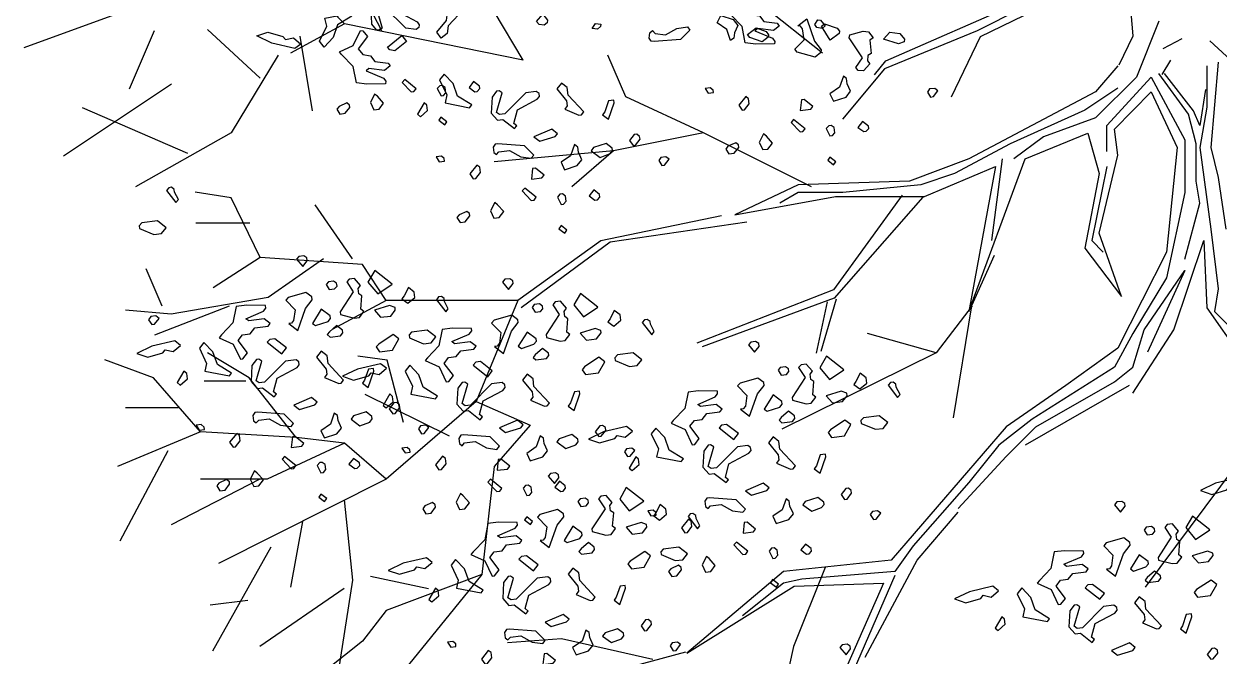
# Model space of a CAD drawing. Header units: millimetres. Extents: x 935 to 13922, y 3203 to 7816.
# Drawn here: x 5747.1 to 5887.9, y 4210.2 to 4284.7 of the extents above; entities that cross this region are included whole.
import ezdxf

# ---------------------------------------------------------------- set-up
doc = ezdxf.new("R2010")
doc.units = ezdxf.units.MM
doc.layers.add('ALBERI', color=104, linetype='Continuous')

msp = doc.modelspace()

# ---------------------------------------------------------------- linework, layer by layer
at = {"layer": 'ALBERI', "color": 104, "linetype": 'ByBlock'}
for p, q in [((5789.26, 4283.86), (5784.37, 4293.33)), ((5784.89, 4284.68), (5777.07, 4292.51)), ((5759.09, 4286.21), (5747.13, 4281.88)), ((5805.94, 4280.43), (5802.51, 4286.15)), ((5784.89, 4284.68), (5778.53, 4281.25)), ((5805.94, 4280.43), (5784.89, 4284.68)), ((5759.55, 4277.05), (5762.49, 4283.9)), ((5774.94, 4278.31), (5768.75, 4284.02)), ((5779.62, 4283.25), (5781.08, 4274.44)), ((5777.07, 4281), (5771.52, 4271.87)), ((5764.51, 4277.58), (5751.78, 4269.09)), ((5766.43, 4269.42), (5754.03, 4274.8)), ((5771.52, 4271.87), (5760.26, 4265.5)), ((5771.52, 4264.2), (5767.28, 4264.85)), ((5774.94, 4257.18), (5771.52, 4264.2)), ((5785.84, 4257.02), (5781.43, 4263.38)), ((5773.74, 4261.22), (5767.38, 4261.22)), ((5774.94, 4257.18), (5769.4, 4253.59)), ((5787.01, 4256.36), (5774.94, 4257.18)), ((5782.41, 4257.02), (5775.89, 4252.45)), ((5789.79, 4252.12), (5787.01, 4256.36)), ((5763.42, 4251.43), (5761.54, 4255.85)), ((5775.89, 4252.45), (5764.47, 4250.49)), ((5789.79, 4252.12), (5783.43, 4248.69)), ((5805.28, 4252.12), (5789.79, 4252.12)), ((5805.28, 4252.12), (5800.39, 4240.21)), ((5764.47, 4250.49), (5759.09, 4250.98)), ((5771.3, 4251.43), (5762.49, 4248)), ((5762.39, 4242.98), (5756.68, 4245.1)), ((5773.64, 4242.98), (5768.75, 4245.92)), ((5789.89, 4245.06), (5786.47, 4245.55)), ((5791.85, 4237.72), (5789.89, 4245.06)), ((5767.93, 4236.62), (5762.39, 4242.98)), ((5773.25, 4242.62), (5768.36, 4242.62)), ((5779.19, 4235.97), (5773.64, 4242.98)), ((5797.26, 4236.13), (5787.31, 4241.02)), ((5765.3, 4239.47), (5759.09, 4239.47)), ((5800.39, 4240.21), (5789.79, 4231.07)), ((5767.93, 4236.62), (5758.14, 4232.54)), ((5779.19, 4235.97), (5767.93, 4236.62)), ((5784.89, 4235.31), (5775.76, 4231.07)), ((5784.89, 4235.31), (5779.19, 4235.97)), ((5789.79, 4231.07), (5784.89, 4235.31)), ((5764.08, 4234.38), (5758.43, 4223.74)), ((5802.51, 4232.54), (5801.04, 4219.81)), ((5774.91, 4231.07), (5764.47, 4225.69)), ((5775.76, 4231.07), (5767.93, 4231.07)), ((5789.79, 4231.07), (5770.05, 4221.12)), ((5784.86, 4228.62), (5785.84, 4219.16)), ((5779.92, 4226.09), (5778.53, 4218.34)), ((5776.19, 4223.03), (5769.34, 4210.8)), ((5794.78, 4218.14), (5787.93, 4219.61)), ((5801.04, 4219.81), (5789.79, 4215.57)), ((5801.04, 4219.81), (5791.91, 4208.55)), ((5836.58, 4220.17), (5825.18, 4210.55)), ((5784.86, 4218.18), (5774.91, 4211.33)), ((5785.84, 4219.16), (5783.88, 4206.76)), ((5836.58, 4218.82), (5831.74, 4214.95)), ((5773.5, 4216.77), (5769.07, 4216.21)), ((5789.79, 4215.57), (5787.01, 4211.98)), ((5787.01, 4211.98), (5780, 4206.43)), ((5810.44, 4212.26), (5804.08, 4211.78)), ((5821.21, 4209.82), (5810.44, 4212.26)), ((5825.02, 4210.67), (5817.19, 4208.55))]:
    msp.add_line(p, q, dxfattribs=at)
at = {"layer": 'ALBERI', "color": 44, "linetype": 'ByBlock'}
for p, q in [((5841.17, 4281.25), (5834.15, 4286.8)), ((5880.77, 4285.02), (5878.16, 4278.39)), ((5818.01, 4276.11), (5815.89, 4281)), ((5882.16, 4280.43), (5881.12, 4278.74)), ((5887.77, 4280.18), (5886.88, 4270.11)), ((5875.93, 4279.73), (5873.32, 4276.67)), ((5884.27, 4274.07), (5880.77, 4278.84)), ((5884.87, 4274.44), (5881.44, 4278.84)), ((5886.43, 4279.73), (5886.43, 4274.89)), ((5878.16, 4278.39), (5873.32, 4273.62)), ((5874.66, 4272.72), (5879.87, 4278.39)), ((5879.87, 4278.39), (5883.82, 4271.01)), ((5827.14, 4271.87), (5818.01, 4276.11)), ((5873.32, 4276.67), (5858.41, 4268.77)), ((5875.93, 4277.12), (5872.05, 4274.51)), ((5875.55, 4272.28), (5879.87, 4276.67)), ((5879.87, 4276.67), (5882.93, 4270.11)), ((5886.28, 4276.97), (5885.61, 4272.72)), ((5872.05, 4274.51), (5863.26, 4270.56)), ((5885.61, 4272.72), (5884.87, 4274.44)), ((5886.43, 4274.89), (5885.61, 4270.11)), ((5873.32, 4273.62), (5867.21, 4271.38)), ((5885.17, 4270.56), (5884.27, 4274.07)), ((5827.14, 4271.87), (5816.54, 4269.74)), ((5839.86, 4265.5), (5827.14, 4271.87)), ((5865.05, 4268.77), (5872.42, 4271.83)), ((5872.42, 4271.83), (5873.76, 4267.06)), ((5874.66, 4269.67), (5874.66, 4272.72)), ((5875.93, 4269.22), (5875.55, 4272.28)), ((5863.26, 4270.56), (5856.7, 4267.06)), ((5867.21, 4271.38), (5863.7, 4268.77)), ((5882.93, 4270.11), (5881.66, 4257.81)), ((5883.82, 4271.01), (5883.82, 4264.82)), ((5885.17, 4266.16), (5885.17, 4270.56)), ((5885.61, 4270.11), (5886.88, 4260.5)), ((5886.88, 4270.11), (5887.77, 4266.61)), ((5816.54, 4269.74), (5802.51, 4268.44)), ((5816.54, 4269.74), (5811.64, 4265.5)), ((5858.41, 4268.77), (5851.41, 4266.16)), ((5858.41, 4250.81), (5865.05, 4268.77)), ((5861.1, 4259.16), (5862.36, 4268.77)), ((5873.76, 4260.05), (5875.93, 4269.22)), ((5853.2, 4264.37), (5861.54, 4267.88)), ((5861.54, 4267.88), (5858.41, 4250.81)), ((5874.66, 4267.88), (5872.87, 4259.16)), ((5851.41, 4266.16), (5838.29, 4265.72)), ((5856.7, 4267.06), (5852.75, 4265.72)), ((5873.76, 4267.06), (5872.05, 4258.26)), ((5885.61, 4263.55), (5885.17, 4266.16)), ((5887.77, 4266.61), (5888.67, 4260.5)), ((5838.29, 4265.72), (5830.84, 4262.21)), ((5838.29, 4264.82), (5836.13, 4263.55)), ((5843.58, 4264.82), (5838.29, 4264.82)), ((5852.75, 4265.72), (5843.58, 4264.82)), ((5883.82, 4264.82), (5881.66, 4254.76)), ((5830.84, 4262.21), (5842.69, 4264.37)), ((5842.69, 4264.37), (5853.2, 4264.37)), ((5883.82, 4256.99), (5885.61, 4263.55)), ((5829.26, 4262.07), (5815.07, 4259.14)), ((5832.25, 4261.31), (5816.15, 4258.96)), ((5886.88, 4260.5), (5887.77, 4253.49)), ((5815.07, 4259.14), (5805.28, 4252.12)), ((5816.15, 4258.96), (5805.7, 4251.24)), ((5872.87, 4259.16), (5874.21, 4257.81)), ((5876.37, 4252.59), (5873.76, 4260.05)), ((5882.56, 4248.64), (5886.06, 4259.16)), ((5886.06, 4259.16), (5886.43, 4251.25)), ((5872.05, 4258.26), (5876.37, 4252.59)), ((5881.66, 4257.81), (5875.93, 4246.48)), ((5881.66, 4254.76), (5877.71, 4248.2)), ((5879.06, 4248.64), (5883.82, 4255.65)), ((5883.82, 4255.65), (5879.43, 4246.03)), ((5887.77, 4253.49), (5887.33, 4250.81)), ((5858.78, 4251.47), (5854.54, 4245.92)), ((5886.43, 4251.25), (5890.38, 4245.59)), ((5887.33, 4250.81), (5891.28, 4246.85)), ((5854.54, 4245.92), (5846.47, 4248.23)), ((5877.71, 4248.2), (5875.55, 4244.25)), ((5877.71, 4241.19), (5882.56, 4248.64)), ((5877.71, 4244.25), (5879.06, 4248.64)), ((5875.93, 4246.48), (5869.82, 4242.08)), ((5854.54, 4245.92), (5836.4, 4236.93)), ((5875.55, 4244.25), (5865.87, 4238.13)), ((5875.55, 4242.53), (5877.71, 4244.25)), ((5869.82, 4242.08), (5862.81, 4237.24)), ((5877.27, 4242.08), (5865.05, 4235.08)), ((5866.31, 4237.24), (5875.55, 4242.53)), ((5865.87, 4238.13), (5861.92, 4235.08)), ((5862.81, 4237.24), (5849.25, 4221.51)), ((5862.81, 4233.73), (5866.31, 4237.24)), ((5861.92, 4235.08), (5858.41, 4230.68)), ((5857.15, 4227.62), (5862.81, 4233.73)), ((5889.77, 4232.54), (5879.17, 4218.34)), ((5858.41, 4230.68), (5851.86, 4223.22)), ((5852.3, 4221.51), (5857.15, 4227.17)), ((5851.86, 4223.22), (5849.7, 4220.17)), ((5849.25, 4221.51), (5836.58, 4220.17)), ((5846.19, 4210.1), (5852.3, 4221.51)), ((5841.48, 4220.64), (5837.74, 4211.33)), ((5849.7, 4220.17), (5838.74, 4219.27)), ((5849.7, 4219.72), (5844.4, 4207.49)), ((5825.18, 4210.55), (5837.85, 4218.45)), ((5838.74, 4219.27), (5836.58, 4218.82)), ((5837.85, 4218.45), (5848.35, 4218.82)), ((5848.35, 4218.82), (5843.58, 4207.94)), ((5837.74, 4211.33), (5834.81, 4197.95))]:
    msp.add_line(p, q, dxfattribs=at)
at = {"layer": 'ALBERI', "color": 34, "linetype": 'ByBlock'}
for p, q in [((5800.39, 4240.21), (5806.75, 4237.43)), ((5806.75, 4237.43), (5802.51, 4232.54))]:
    msp.add_line(p, q, dxfattribs=at)
at = {"layer": 'ALBERI', "color": 44}
for points in [[(5847.31, 4278.67), (5848.61, 4280.33), (5864.6, 4287.31), (5855.36, 4291.45), (5847.19, 4298.67), (5838.19, 4303.88), (5834.75, 4304.12)], [(5864.6, 4286.48), (5859.39, 4283.88), (5848.49, 4279.38), (5843.52, 4273.46)], [(5876.09, 4279.86), (5877.75, 4283.29), (5877.51, 4286.01), (5866.14, 4286.25), (5859.75, 4283.17), (5856.31, 4276.07)], [(5883.5, 4282.93), (5881.23, 4281.76)], [(5886.77, 4282.68), (5889.71, 4279.99)], [(5850.54, 4264.51), (5842.45, 4253.34), (5826.37, 4247.06)], [(5852.99, 4264.29), (5842.56, 4252.38), (5827.01, 4246.64)], [(5861.37, 4257.41), (5858.73, 4251.48), (5856.56, 4238.29)], [(5841.71, 4251.95), (5840.43, 4245.89)], [(5842.77, 4252.27), (5840.96, 4246.1)]]:
    msp.add_lwpolyline(points, dxfattribs=at)
at = {"layer": 'ALBERI', "color": 104}
for points in [[(5833.4, 4287.9), (5832.29, 4286.46), (5832.83, 4285.76), (5833.74, 4285.65), (5834.27, 4284.96), (5835.83, 4284.76), (5836.08, 4284.43), (5835.39, 4283.9), (5833.54, 4284.13), (5833.22, 4283.88), (5835.28, 4282.99), (5835.56, 4282.62), (5835.52, 4282.34), (5833.31, 4282.28), (5832.08, 4282.44), (5831.7, 4284.36), (5830.33, 4285.78), (5830.08, 4286.11), (5831.72, 4286.86), (5832.57, 4288.63), (5832.86, 4288.59), (5833.4, 4287.9)], [(5790.67, 4287.76), (5791.1, 4286.17), (5793.44, 4284.91), (5793.69, 4284.59), (5793.65, 4284.26), (5793.32, 4284.01), (5792.09, 4284.17), (5789.61, 4286.65), (5789, 4286.73), (5788.64, 4286.48), (5789.3, 4284.19), (5788.94, 4283.94), (5788.65, 4283.98), (5788.11, 4284.67), (5788.02, 4286.55), (5788.75, 4287.38), (5789.36, 4287.3), (5790.75, 4288.38), (5791.04, 4288.05), (5790.67, 4287.76)], [(5784.05, 4284.56), (5783.54, 4283.08), (5782.48, 4281.96), (5781.94, 4282.65), (5782.79, 4284.42), (5782.58, 4285.37), (5785.48, 4285.92), (5785.73, 4285.59), (5784.05, 4284.56)], [(5798.92, 4286.43), (5797.09, 4284.45), (5796.98, 4283.55), (5796.28, 4283.01), (5795.75, 4283.7), (5796.88, 4285.1), (5796.96, 4285.72), (5796.67, 4286.09), (5798.34, 4286.79), (5798.63, 4286.76), (5798.92, 4286.43)], [(5808.75, 4284.79), (5808.38, 4284.54), (5807.8, 4284.61), (5807.51, 4284.95), (5808.25, 4285.81), (5808.79, 4285.12), (5808.75, 4284.79)], [(5831.2, 4284.49), (5830.8, 4283.63), (5830.72, 4283.01), (5830.35, 4282.73), (5829.89, 4284.03), (5828.78, 4284.8), (5829.18, 4285.67), (5830.66, 4285.19), (5831.2, 4284.49)], [(5815.01, 4284.37), (5814.68, 4284.08), (5814.06, 4284.16), (5814.43, 4284.74), (5815.05, 4284.66), (5815.01, 4284.37)], [(5824.45, 4282.85), (5821.33, 4282.62), (5821.01, 4282.66), (5820.76, 4283.02), (5820.84, 4283.63), (5821.16, 4283.89), (5821.45, 4283.56), (5822.68, 4283.4), (5824.03, 4284.15), (5825.26, 4284.32), (5825.55, 4283.96), (5824.45, 4282.85)], [(5834.81, 4283.41), (5834.78, 4283.12), (5834.08, 4282.58), (5832.6, 4283.07), (5832.32, 4283.43), (5833.37, 4284.22), (5834.53, 4283.78), (5834.81, 4283.41)], [(5841.02, 4281.64), (5840.98, 4281.31), (5840.29, 4280.78), (5838.2, 4281.37), (5837.91, 4281.7), (5839, 4282.81), (5838.83, 4284.09), (5838.58, 4284.41), (5838.25, 4284.45), (5839.31, 4285.28), (5840.23, 4282.66), (5841.02, 4281.64)], [(5841.49, 4284.44), (5841.12, 4284.16), (5840.51, 4284.24), (5840.26, 4284.6), (5840.62, 4285.18), (5840.95, 4285.14), (5841.49, 4284.44)], [(5843.17, 4283.83), (5843.14, 4283.54), (5842.08, 4282.76), (5841.04, 4284.43), (5841.41, 4284.68), (5842.89, 4284.2), (5843.17, 4283.83)], [(5777.92, 4282.83), (5778.86, 4283.04), (5779.73, 4282.31), (5779.03, 4281.77), (5776.32, 4282.41), (5774.55, 4283.26), (5775.86, 4283.72), (5777.63, 4283.2), (5777.92, 4282.83)], [(5787.59, 4283.19), (5786.49, 4281.75), (5787.03, 4281.06), (5787.94, 4280.94), (5788.47, 4280.25), (5790.03, 4280.05), (5790.28, 4279.73), (5789.59, 4279.19), (5787.74, 4279.42), (5787.42, 4279.17), (5789.47, 4278.28), (5789.76, 4277.92), (5789.72, 4277.63), (5787.51, 4277.58), (5786.28, 4277.73), (5785.9, 4279.65), (5784.53, 4281.08), (5784.28, 4281.4), (5785.92, 4282.15), (5786.77, 4283.92), (5787.06, 4283.88), (5787.59, 4283.19)], [(5790.8, 4281.53), (5790.23, 4281.61), (5789.94, 4281.94), (5791.65, 4283.3), (5792.19, 4282.61), (5790.8, 4281.53)], [(5847.12, 4283.04), (5846.75, 4282.75), (5846.89, 4281.19), (5846.52, 4280.95), (5846.45, 4280.33), (5846.73, 4279.96), (5846, 4279.14), (5845.39, 4279.21), (5845.1, 4279.55), (5845.87, 4280.7), (5844.33, 4283.06), (5844.37, 4283.39), (5845.97, 4283.81), (5846.58, 4283.73), (5847.12, 4283.04)], [(5850.81, 4282.87), (5850.77, 4282.58), (5850.12, 4282.33), (5848.35, 4282.88), (5849.08, 4283.71), (5850.27, 4283.56), (5850.81, 4282.87)], [(5798.2, 4276.18), (5797.68, 4277.66), (5796.62, 4278.77), (5796.08, 4278.08), (5796.93, 4276.31), (5796.72, 4275.37), (5799.62, 4274.81), (5799.87, 4275.14), (5798.2, 4276.18)], [(5793.32, 4277.04), (5791.97, 4278.12), (5791.68, 4277.79), (5792.74, 4276.67), (5793.06, 4276.71), (5793.32, 4277.04)], [(5796.83, 4276.57), (5796.75, 4277.18), (5796.39, 4277.43), (5796.1, 4277.39), (5795.81, 4277.06), (5796.25, 4276.2), (5796.54, 4276.23), (5796.83, 4276.57)], [(5800.81, 4277.07), (5800.78, 4277.36), (5800.08, 4277.9), (5799.55, 4277.2), (5800.23, 4276.7), (5800.52, 4276.74), (5800.81, 4277.07)], [(5813.07, 4274.31), (5811.24, 4276.28), (5811.12, 4277.19), (5810.43, 4277.72), (5809.89, 4277.03), (5811.02, 4275.63), (5811.1, 4275.02), (5810.82, 4274.65), (5812.49, 4273.94), (5812.78, 4273.98), (5813.07, 4274.31)], [(5828.29, 4276.88), (5827.96, 4277.17), (5827.34, 4277.09), (5827.71, 4276.52), (5828.32, 4276.59), (5828.29, 4276.88)], [(5844.48, 4276.76), (5844.07, 4277.63), (5843.99, 4278.24), (5843.63, 4278.53), (5843.17, 4277.22), (5842.05, 4276.45), (5842.46, 4275.58), (5843.94, 4276.07), (5844.48, 4276.76)], [(5804.82, 4272.97), (5805.24, 4274.57), (5807.58, 4275.82), (5807.83, 4276.15), (5807.79, 4276.47), (5807.47, 4276.72), (5806.24, 4276.57), (5803.76, 4274.09), (5803.14, 4274.01), (5802.78, 4274.26), (5803.45, 4276.55), (5803.08, 4276.8), (5802.79, 4276.76), (5802.26, 4276.07), (5802.16, 4274.18), (5802.89, 4273.35), (5803.51, 4273.43), (5804.89, 4272.36), (5805.18, 4272.69), (5804.82, 4272.97)], [(5832.54, 4275.25), (5832.46, 4275.87), (5832.13, 4276.12), (5831.31, 4275.1), (5831.71, 4274.52), (5832, 4274.56), (5832.54, 4275.25)], [(5840.04, 4274.95), (5839.01, 4275.77), (5838.69, 4275.73), (5838.55, 4274.47), (5839.78, 4274.62), (5840.04, 4274.95)], [(5854.76, 4276.81), (5854.4, 4277.09), (5853.78, 4277.02), (5853.53, 4276.65), (5853.9, 4276.07), (5854.23, 4276.12), (5854.76, 4276.81)], [(5794.59, 4275.1), (5794.26, 4275.39), (5793.47, 4274.04), (5793.84, 4273.75), (5794.66, 4274.48), (5794.59, 4275.1)], [(5816.6, 4275.71), (5815.99, 4275.63), (5815.53, 4274.32), (5815.28, 4273.96), (5815.97, 4273.46), (5816.64, 4275.38), (5816.6, 4275.71)], [(5839.12, 4272.33), (5837.77, 4273.41), (5837.48, 4273.08), (5838.54, 4271.97), (5838.86, 4272.01), (5839.12, 4272.33)], [(5846.61, 4272.36), (5846.58, 4272.65), (5845.88, 4273.19), (5845.35, 4272.49), (5846.03, 4271.99), (5846.32, 4272.03), (5846.61, 4272.36)], [(5809.97, 4271.75), (5809.28, 4272.29), (5807.18, 4271.4), (5807.88, 4270.86), (5809.68, 4271.42), (5809.97, 4271.75)], [(5819.68, 4271.1), (5819.64, 4271.43), (5819.32, 4271.68), (5818.99, 4271.64), (5818.45, 4270.94), (5818.86, 4270.37), (5819.15, 4270.41), (5819.68, 4271.1)], [(5842.63, 4271.86), (5842.55, 4272.47), (5842.19, 4272.72), (5841.9, 4272.68), (5841.61, 4272.35), (5842.05, 4271.49), (5842.34, 4271.53), (5842.63, 4271.86)], [(5806.07, 4270.34), (5802.95, 4270.57), (5802.63, 4270.53), (5802.38, 4270.16), (5802.46, 4269.55), (5802.78, 4269.3), (5803.07, 4269.63), (5804.3, 4269.78), (5805.65, 4269.03), (5806.88, 4268.86), (5807.16, 4269.22), (5806.07, 4270.34)], [(5812.82, 4268.69), (5812.42, 4269.56), (5812.34, 4270.17), (5811.97, 4270.46), (5811.51, 4269.15), (5810.4, 4268.38), (5810.8, 4267.51), (5812.28, 4268), (5812.82, 4268.69)], [(5816.43, 4269.77), (5816.4, 4270.06), (5815.7, 4270.6), (5814.22, 4270.12), (5813.94, 4269.75), (5814.99, 4268.96), (5816.15, 4269.4), (5816.43, 4269.77)], [(5796.63, 4268.81), (5796.3, 4269.1), (5795.68, 4269.02), (5796.05, 4268.45), (5796.67, 4268.52), (5796.63, 4268.81)], [(5823.11, 4268.74), (5822.74, 4269.02), (5822.12, 4268.95), (5821.88, 4268.58), (5822.24, 4268), (5822.57, 4268.05), (5823.11, 4268.74)], [(5800.88, 4267.18), (5800.8, 4267.8), (5800.48, 4268.05), (5799.65, 4267.02), (5800.05, 4266.45), (5800.34, 4266.49), (5800.88, 4267.18)], [(5808.38, 4266.88), (5807.36, 4267.7), (5807.03, 4267.66), (5806.9, 4266.4), (5808.13, 4266.55), (5808.38, 4266.88)], [(5764.88, 4264.86), (5764.84, 4265.18), (5764.52, 4265.44), (5764.19, 4265.39), (5763.94, 4265.07), (5765.04, 4263.63), (5765.32, 4263.99), (5764.88, 4264.86)], [(5807.46, 4264.26), (5806.11, 4265.34), (5805.82, 4265.01), (5806.88, 4263.9), (5807.21, 4263.94), (5807.46, 4264.26)], [(5810.98, 4263.79), (5810.9, 4264.4), (5810.54, 4264.65), (5810.25, 4264.61), (5809.96, 4264.28), (5810.4, 4263.42), (5810.69, 4263.46), (5810.98, 4263.79)], [(5814.96, 4264.29), (5814.92, 4264.58), (5814.23, 4265.12), (5813.69, 4264.42), (5814.38, 4263.92), (5814.67, 4263.96), (5814.96, 4264.29)], [(5763.87, 4260.68), (5762.85, 4261.48), (5761, 4261.24), (5760.71, 4260.91), (5760.76, 4260.59), (5762.43, 4259.88), (5763.33, 4259.99), (5763.87, 4260.68)], [(5780.46, 4257.11), (5780.09, 4257.36), (5779.52, 4257.29), (5779.23, 4256.96), (5779.96, 4256.1), (5780.5, 4256.79), (5780.46, 4257.11)], [(5787.17, 4250.79), (5786.81, 4251.08), (5786.94, 4252.64), (5786.58, 4252.89), (5786.5, 4253.5), (5786.78, 4253.87), (5786.06, 4254.7), (5785.44, 4254.62), (5785.15, 4254.29), (5785.92, 4253.14), (5784.38, 4250.77), (5784.42, 4250.45), (5786.02, 4250.02), (5786.64, 4250.1), (5787.17, 4250.79)], [(5788.44, 4255.62), (5787.65, 4254.27), (5788.79, 4252.87), (5790.48, 4254.01), (5788.44, 4255.62)], [(5804.7, 4254.42), (5804.34, 4254.67), (5803.76, 4254.6), (5803.47, 4254.27), (5804.21, 4253.41), (5804.74, 4254.1), (5804.7, 4254.42)], [(5784, 4253.81), (5783.96, 4254.14), (5783.59, 4254.39), (5782.98, 4254.31), (5782.73, 4253.98), (5783.09, 4253.4), (5783.71, 4253.48), (5784, 4253.81)], [(5793.1, 4253.09), (5792.4, 4253.62), (5791.9, 4252.64), (5791.65, 4252.28), (5792.34, 4251.78), (5793.17, 4252.47), (5793.1, 4253.09)], [(5781.08, 4252.19), (5781.04, 4252.52), (5780.34, 4253.06), (5778.25, 4252.46), (5777.96, 4252.13), (5779.06, 4251.02), (5778.89, 4249.75), (5778.63, 4249.42), (5778.31, 4249.38), (5779.37, 4248.56), (5780.29, 4251.17), (5781.08, 4252.19)], [(5796.65, 4251.99), (5796.61, 4252.32), (5796.29, 4252.57), (5795.96, 4252.53), (5795.71, 4252.2), (5796.81, 4250.76), (5797.09, 4251.13), (5796.65, 4251.99)], [(5811.42, 4248.1), (5811.05, 4248.39), (5811.19, 4249.95), (5810.83, 4250.2), (5810.75, 4250.81), (5811.03, 4251.18), (5810.3, 4252.01), (5809.69, 4251.93), (5809.4, 4251.6), (5810.17, 4250.45), (5808.63, 4248.08), (5808.67, 4247.76), (5810.27, 4247.33), (5810.88, 4247.41), (5811.42, 4248.1)], [(5812.69, 4252.93), (5811.9, 4251.58), (5813.03, 4250.18), (5814.73, 4251.32), (5812.69, 4252.93)], [(5773.45, 4245.94), (5772.35, 4247.38), (5772.89, 4248.07), (5773.79, 4248.19), (5774.33, 4248.88), (5775.88, 4249.07), (5776.14, 4249.4), (5775.44, 4249.94), (5773.6, 4249.7), (5773.27, 4249.96), (5775.33, 4250.84), (5775.61, 4251.21), (5775.58, 4251.5), (5773.37, 4251.55), (5772.14, 4251.39), (5771.75, 4249.47), (5770.39, 4248.05), (5770.14, 4247.72), (5771.78, 4246.97), (5772.62, 4245.21), (5772.91, 4245.24), (5773.45, 4245.94)], [(5783.23, 4250), (5783.19, 4250.29), (5782.14, 4251.08), (5781.1, 4249.4), (5781.46, 4249.15), (5782.95, 4249.64), (5783.23, 4250)], [(5790.86, 4250.97), (5790.83, 4251.26), (5790.17, 4251.5), (5788.4, 4250.95), (5789.13, 4250.12), (5790.33, 4250.27), (5790.86, 4250.97)], [(5808.25, 4251.12), (5808.2, 4251.45), (5807.84, 4251.7), (5807.23, 4251.62), (5806.97, 4251.29), (5807.34, 4250.71), (5807.96, 4250.79), (5808.25, 4251.12)], [(5817.34, 4250.4), (5816.65, 4250.93), (5816.15, 4249.95), (5815.9, 4249.59), (5816.59, 4249.09), (5817.42, 4249.78), (5817.34, 4250.4)], [(5763.05, 4249.99), (5762.68, 4250.28), (5762.07, 4250.2), (5761.82, 4249.84), (5762.19, 4249.26), (5762.51, 4249.3), (5763.05, 4249.99)], [(5784.69, 4248.31), (5784.66, 4248.6), (5783.96, 4249.14), (5783.1, 4248.41), (5782.85, 4248.08), (5783.18, 4247.79), (5784.41, 4247.95), (5784.69, 4248.31)], [(5805.33, 4249.5), (5805.28, 4249.83), (5804.59, 4250.37), (5802.5, 4249.77), (5802.21, 4249.44), (5803.3, 4248.33), (5803.13, 4247.06), (5802.88, 4246.73), (5802.56, 4246.69), (5803.62, 4245.87), (5804.54, 4248.48), (5805.33, 4249.5)], [(5820.9, 4249.3), (5820.86, 4249.63), (5820.53, 4249.88), (5820.21, 4249.84), (5819.95, 4249.51), (5821.06, 4248.07), (5821.34, 4248.44), (5820.9, 4249.3)], [(5776.66, 4247.59), (5776.08, 4247.52), (5775.79, 4247.19), (5777.51, 4245.82), (5778.05, 4246.52), (5776.66, 4247.59)], [(5791.29, 4247.57), (5790.6, 4248.1), (5788.91, 4246.97), (5788.62, 4246.64), (5789.02, 4246.07), (5790.54, 4246.26), (5791.29, 4247.57)], [(5795.64, 4247.82), (5794.62, 4248.61), (5792.77, 4248.38), (5792.48, 4248.05), (5792.52, 4247.72), (5794.19, 4247.01), (5795.1, 4247.13), (5795.64, 4247.82)], [(5797.7, 4243.25), (5796.6, 4244.69), (5797.13, 4245.38), (5798.04, 4245.49), (5798.58, 4246.19), (5800.13, 4246.38), (5800.38, 4246.71), (5799.69, 4247.25), (5797.85, 4247.01), (5797.52, 4247.27), (5799.58, 4248.15), (5799.86, 4248.52), (5799.83, 4248.81), (5797.61, 4248.86), (5796.38, 4248.7), (5796, 4246.78), (5794.64, 4245.36), (5794.38, 4245.03), (5796.02, 4244.28), (5796.87, 4242.52), (5797.16, 4242.55), (5797.7, 4243.25)], [(5807.48, 4247.31), (5807.44, 4247.6), (5806.39, 4248.39), (5805.35, 4246.71), (5805.71, 4246.46), (5807.19, 4246.95), (5807.48, 4247.31)], [(5815.11, 4248.28), (5815.08, 4248.57), (5814.42, 4248.81), (5812.65, 4248.26), (5813.38, 4247.43), (5814.57, 4247.58), (5815.11, 4248.28)], [(5763.77, 4246.29), (5764.72, 4246.08), (5765.58, 4246.82), (5764.89, 4247.35), (5762.18, 4246.72), (5760.41, 4245.87), (5761.72, 4245.41), (5763.49, 4245.93), (5763.77, 4246.29)], [(5769.91, 4244.57), (5769.39, 4246.05), (5768.33, 4247.16), (5767.8, 4246.47), (5768.64, 4244.7), (5768.43, 4243.76), (5771.33, 4243.21), (5771.59, 4243.53), (5769.91, 4244.57)], [(5808.94, 4245.62), (5808.9, 4245.91), (5808.21, 4246.45), (5807.35, 4245.72), (5807.1, 4245.39), (5807.43, 4245.1), (5808.66, 4245.26), (5808.94, 4245.62)], [(5833.67, 4247.03), (5833.3, 4247.27), (5832.72, 4247.2), (5832.44, 4246.87), (5833.17, 4246.01), (5833.71, 4246.7), (5833.67, 4247.03)], [(5776.53, 4241.36), (5776.95, 4242.96), (5779.29, 4244.21), (5779.55, 4244.54), (5779.5, 4244.86), (5779.18, 4245.12), (5777.95, 4244.96), (5775.47, 4242.48), (5774.85, 4242.4), (5774.49, 4242.65), (5775.16, 4244.94), (5774.8, 4245.19), (5774.51, 4245.15), (5773.97, 4244.46), (5773.88, 4242.57), (5774.61, 4241.74), (5775.22, 4241.82), (5776.61, 4240.75), (5776.89, 4241.08), (5776.53, 4241.36)], [(5784.78, 4242.7), (5782.95, 4244.67), (5782.83, 4245.58), (5782.14, 4246.12), (5781.6, 4245.42), (5782.74, 4244.02), (5782.81, 4243.41), (5782.53, 4243.04), (5784.2, 4242.33), (5784.49, 4242.37), (5784.78, 4242.7)], [(5800.91, 4244.9), (5800.33, 4244.83), (5800.04, 4244.5), (5801.76, 4243.13), (5802.29, 4243.83), (5800.91, 4244.9)], [(5815.54, 4244.88), (5814.85, 4245.41), (5813.15, 4244.28), (5812.86, 4243.95), (5813.27, 4243.38), (5814.79, 4243.57), (5815.54, 4244.88)], [(5819.88, 4245.13), (5818.86, 4245.92), (5817.02, 4245.69), (5816.73, 4245.36), (5816.77, 4245.03), (5818.44, 4244.32), (5819.35, 4244.44), (5819.88, 4245.13)], [(5841.65, 4245.54), (5840.86, 4244.19), (5841.99, 4242.79), (5843.69, 4243.92), (5841.65, 4245.54)], [(5766.3, 4243.49), (5765.97, 4243.78), (5765.18, 4242.43), (5765.55, 4242.14), (5766.38, 4242.87), (5766.3, 4243.49)], [(5788.02, 4243.6), (5788.97, 4243.39), (5789.83, 4244.13), (5789.14, 4244.66), (5786.42, 4244.03), (5784.66, 4243.18), (5785.96, 4242.72), (5787.74, 4243.24), (5788.02, 4243.6)], [(5788.31, 4244.1), (5787.7, 4244.02), (5787.24, 4242.72), (5786.99, 4242.35), (5787.68, 4241.85), (5788.35, 4243.78), (5788.31, 4244.1)], [(5794.16, 4241.88), (5793.64, 4243.36), (5792.58, 4244.47), (5792.04, 4243.78), (5792.89, 4242.01), (5792.68, 4241.07), (5795.58, 4240.52), (5795.83, 4240.84), (5794.16, 4241.88)], [(5809.02, 4240.01), (5807.19, 4241.98), (5807.08, 4242.89), (5806.39, 4243.43), (5805.85, 4242.73), (5806.98, 4241.33), (5807.06, 4240.72), (5806.78, 4240.35), (5808.45, 4239.64), (5808.74, 4239.68), (5809.02, 4240.01)], [(5837.21, 4243.72), (5837.17, 4244.05), (5836.8, 4244.3), (5836.19, 4244.22), (5835.94, 4243.89), (5836.3, 4243.32), (5836.92, 4243.39), (5837.21, 4243.72)], [(5840.38, 4240.71), (5840.02, 4240.99), (5840.15, 4242.55), (5839.79, 4242.8), (5839.71, 4243.42), (5839.99, 4243.78), (5839.26, 4244.61), (5838.65, 4244.53), (5838.36, 4244.2), (5839.13, 4243.05), (5837.59, 4240.69), (5837.63, 4240.36), (5839.23, 4239.94), (5839.85, 4240.01), (5840.38, 4240.71)], [(5846.31, 4243), (5845.61, 4243.54), (5845.11, 4242.55), (5844.86, 4242.19), (5845.55, 4241.69), (5846.38, 4242.38), (5846.31, 4243)], [(5800.78, 4238.67), (5801.2, 4240.27), (5803.54, 4241.52), (5803.79, 4241.85), (5803.75, 4242.17), (5803.43, 4242.43), (5802.2, 4242.27), (5799.72, 4239.79), (5799.1, 4239.71), (5798.74, 4239.96), (5799.4, 4242.25), (5799.04, 4242.5), (5798.75, 4242.46), (5798.22, 4241.77), (5798.12, 4239.88), (5798.85, 4239.05), (5799.47, 4239.13), (5800.85, 4238.06), (5801.14, 4238.39), (5800.78, 4238.67)], [(5834.29, 4242.11), (5834.25, 4242.43), (5833.55, 4242.97), (5831.46, 4242.37), (5831.17, 4242.04), (5832.27, 4240.93), (5832.1, 4239.66), (5831.84, 4239.33), (5831.52, 4239.29), (5832.58, 4238.47), (5833.5, 4241.09), (5834.29, 4242.11)], [(5849.86, 4241.9), (5849.82, 4242.23), (5849.5, 4242.48), (5849.17, 4242.44), (5848.92, 4242.12), (5850.02, 4240.67), (5850.3, 4241.04), (5849.86, 4241.9)], [(5781.68, 4240.14), (5780.99, 4240.68), (5778.9, 4239.79), (5779.59, 4239.25), (5781.39, 4239.81), (5781.68, 4240.14)], [(5790.54, 4240.8), (5790.21, 4241.09), (5789.43, 4239.74), (5789.8, 4239.45), (5790.62, 4240.18), (5790.54, 4240.8)], [(5812.56, 4241.41), (5811.95, 4241.33), (5811.49, 4240.03), (5811.24, 4239.66), (5811.93, 4239.16), (5812.6, 4241.09), (5812.56, 4241.41)], [(5826.66, 4235.85), (5825.56, 4237.29), (5826.1, 4237.98), (5827, 4238.1), (5827.54, 4238.79), (5829.09, 4238.99), (5829.35, 4239.31), (5828.65, 4239.85), (5826.81, 4239.62), (5826.48, 4239.87), (5828.54, 4240.75), (5828.82, 4241.12), (5828.79, 4241.41), (5826.58, 4241.46), (5825.35, 4241.31), (5824.96, 4239.38), (5823.6, 4237.96), (5823.35, 4237.64), (5824.98, 4236.89), (5825.83, 4235.12), (5826.12, 4235.16), (5826.66, 4235.85)], [(5836.44, 4239.91), (5836.4, 4240.2), (5835.35, 4240.99), (5834.31, 4239.31), (5834.67, 4239.07), (5836.15, 4239.55), (5836.44, 4239.91)], [(5844.07, 4240.88), (5844.04, 4241.17), (5843.38, 4241.42), (5841.61, 4240.86), (5842.34, 4240.04), (5843.54, 4240.19), (5844.07, 4240.88)], [(5791.4, 4239.49), (5791.35, 4239.82), (5791.03, 4240.07), (5790.7, 4240.03), (5790.16, 4239.34), (5790.57, 4238.76), (5790.86, 4238.8), (5791.4, 4239.49)], [(5777.78, 4238.73), (5774.66, 4238.96), (5774.34, 4238.92), (5774.09, 4238.55), (5774.17, 4237.94), (5774.49, 4237.69), (5774.78, 4238.02), (5776.01, 4238.17), (5777.36, 4237.42), (5778.59, 4237.25), (5778.88, 4237.62), (5777.78, 4238.73)], [(5784.53, 4237.08), (5784.13, 4237.95), (5784.05, 4238.56), (5783.68, 4238.85), (5783.22, 4237.54), (5782.11, 4236.77), (5782.51, 4235.91), (5783.99, 4236.39), (5784.53, 4237.08)], [(5788.14, 4238.16), (5788.11, 4238.45), (5787.42, 4238.99), (5785.93, 4238.51), (5785.65, 4238.14), (5786.7, 4237.35), (5787.86, 4237.79), (5788.14, 4238.16)], [(5805.93, 4237.45), (5805.24, 4237.99), (5803.14, 4237.1), (5803.84, 4236.56), (5805.64, 4237.12), (5805.93, 4237.45)], [(5837.9, 4238.22), (5837.87, 4238.51), (5837.17, 4239.05), (5836.31, 4238.32), (5836.06, 4237.99), (5836.39, 4237.7), (5837.62, 4237.86), (5837.9, 4238.22)], [(5844.5, 4237.48), (5843.81, 4238.02), (5842.12, 4236.88), (5841.83, 4236.55), (5842.23, 4235.98), (5843.75, 4236.17), (5844.5, 4237.48)], [(5848.85, 4237.73), (5847.83, 4238.52), (5845.98, 4238.29), (5845.69, 4237.96), (5845.73, 4237.63), (5847.4, 4236.93), (5848.31, 4237.04), (5848.85, 4237.73)], [(5768.34, 4237.2), (5768.01, 4237.49), (5767.4, 4237.42), (5767.76, 4236.84), (5768.38, 4236.91), (5768.34, 4237.2)], [(5772.59, 4235.57), (5772.51, 4236.19), (5772.19, 4236.44), (5771.36, 4235.42), (5771.76, 4234.84), (5772.05, 4234.88), (5772.59, 4235.57)], [(5794.82, 4237.13), (5794.45, 4237.41), (5793.84, 4237.34), (5793.59, 4236.97), (5793.96, 4236.4), (5794.28, 4236.44), (5794.82, 4237.13)], [(5816.98, 4236.21), (5817.93, 4236), (5818.79, 4236.73), (5818.1, 4237.27), (5815.39, 4236.63), (5813.62, 4235.78), (5814.93, 4235.32), (5816.7, 4235.84), (5816.98, 4236.21)], [(5815.64, 4236.8), (5815.6, 4237.13), (5815.28, 4237.38), (5814.95, 4237.34), (5814.41, 4236.65), (5814.82, 4236.07), (5815.11, 4236.11), (5815.64, 4236.8)], [(5823.12, 4234.48), (5822.6, 4235.96), (5821.54, 4237.08), (5821, 4236.38), (5821.85, 4234.62), (5821.64, 4233.67), (5824.54, 4233.12), (5824.79, 4233.44), (5823.12, 4234.48)], [(5829.87, 4237.5), (5829.29, 4237.43), (5829, 4237.1), (5830.72, 4235.74), (5831.26, 4236.43), (5829.87, 4237.5)], [(5780.09, 4235.27), (5779.07, 4236.1), (5778.74, 4236.05), (5778.61, 4234.79), (5779.84, 4234.94), (5780.09, 4235.27)], [(5802.03, 4236.04), (5798.91, 4236.27), (5798.58, 4236.23), (5798.34, 4235.86), (5798.41, 4235.25), (5798.74, 4235), (5799.03, 4235.33), (5800.26, 4235.48), (5801.6, 4234.73), (5802.84, 4234.56), (5803.12, 4234.93), (5802.03, 4236.04)], [(5808.78, 4234.39), (5808.38, 4235.26), (5808.3, 4235.87), (5807.93, 4236.16), (5807.47, 4234.85), (5806.35, 4234.08), (5806.76, 4233.22), (5808.24, 4233.7), (5808.78, 4234.39)], [(5812.39, 4235.47), (5812.36, 4235.76), (5811.66, 4236.3), (5810.18, 4235.82), (5809.89, 4235.45), (5810.95, 4234.66), (5812.11, 4235.1), (5812.39, 4235.47)], [(5829.74, 4231.27), (5830.16, 4232.87), (5832.5, 4234.12), (5832.76, 4234.45), (5832.71, 4234.78), (5832.39, 4235.03), (5831.16, 4234.87), (5828.68, 4232.39), (5828.06, 4232.31), (5827.7, 4232.56), (5828.37, 4234.85), (5828, 4235.1), (5827.72, 4235.06), (5827.18, 4234.37), (5827.09, 4232.48), (5827.81, 4231.66), (5828.43, 4231.73), (5829.82, 4230.66), (5830.1, 4230.99), (5829.74, 4231.27)], [(5837.99, 4232.61), (5836.16, 4234.59), (5836.04, 4235.49), (5835.35, 4236.03), (5834.81, 4235.33), (5835.94, 4233.93), (5836.02, 4233.32), (5835.74, 4232.95), (5837.41, 4232.24), (5837.7, 4232.28), (5837.99, 4232.61)], [(5779.17, 4232.65), (5777.82, 4233.73), (5777.53, 4233.4), (5778.59, 4232.29), (5778.92, 4232.33), (5779.17, 4232.65)], [(5786.67, 4232.68), (5786.63, 4232.97), (5785.94, 4233.51), (5785.4, 4232.82), (5786.09, 4232.31), (5786.38, 4232.35), (5786.67, 4232.68)], [(5792.59, 4234.51), (5792.26, 4234.8), (5791.64, 4234.72), (5792.01, 4234.15), (5792.63, 4234.22), (5792.59, 4234.51)], [(5796.84, 4232.88), (5796.76, 4233.5), (5796.43, 4233.75), (5795.61, 4232.73), (5796.01, 4232.15), (5796.3, 4232.19), (5796.84, 4232.88)], [(5819.07, 4234.44), (5818.7, 4234.72), (5818.08, 4234.65), (5817.84, 4234.28), (5818.2, 4233.71), (5818.53, 4233.75), (5819.07, 4234.44)], [(5819.51, 4233.4), (5819.18, 4233.69), (5818.39, 4232.34), (5818.76, 4232.06), (5819.58, 4232.79), (5819.51, 4233.4)], [(5841.52, 4234.01), (5840.91, 4233.94), (5840.45, 4232.63), (5840.2, 4232.27), (5840.89, 4231.76), (5841.56, 4233.69), (5841.52, 4234.01)], [(5782.69, 4232.18), (5782.61, 4232.79), (5782.25, 4233.04), (5781.96, 4233.01), (5781.67, 4232.67), (5782.11, 4231.81), (5782.4, 4231.85), (5782.69, 4232.18)], [(5804.34, 4232.58), (5803.32, 4233.41), (5802.99, 4233.36), (5802.86, 4232.1), (5804.09, 4232.25), (5804.34, 4232.58)], [(5803.42, 4229.96), (5802.07, 4231.04), (5801.78, 4230.71), (5802.84, 4229.6), (5803.17, 4229.64), (5803.42, 4229.96)], [(5810.09, 4231.56), (5809.73, 4231.81), (5809.15, 4231.73), (5808.86, 4231.4), (5809.6, 4230.54), (5810.13, 4231.23), (5810.09, 4231.56)], [(5810.92, 4229.99), (5810.88, 4230.28), (5810.19, 4230.82), (5809.65, 4230.13), (5810.34, 4229.62), (5810.63, 4229.66), (5810.92, 4229.99)], [(5889.05, 4230.15), (5890, 4229.94), (5890.86, 4230.68), (5890.17, 4231.21), (5887.45, 4230.58), (5885.69, 4229.73), (5887, 4229.27), (5888.77, 4229.79), (5889.05, 4230.15)], [(5806.94, 4229.49), (5806.86, 4230.1), (5806.5, 4230.35), (5806.21, 4230.32), (5805.92, 4229.98), (5806.36, 4229.12), (5806.65, 4229.16), (5806.94, 4229.49)], [(5818.07, 4230.07), (5817.29, 4228.72), (5818.42, 4227.32), (5820.12, 4228.45), (5818.07, 4230.07)], [(5834.89, 4230.05), (5834.2, 4230.59), (5832.11, 4229.7), (5832.8, 4229.16), (5834.6, 4229.72), (5834.89, 4230.05)], [(5844.6, 4229.4), (5844.56, 4229.73), (5844.24, 4229.98), (5843.91, 4229.94), (5843.37, 4229.25), (5843.78, 4228.67), (5844.07, 4228.71), (5844.6, 4229.4)], [(5813.63, 4228.26), (5813.59, 4228.58), (5813.23, 4228.83), (5812.62, 4228.75), (5812.36, 4228.43), (5812.73, 4227.85), (5813.34, 4227.93), (5813.63, 4228.26)], [(5816.81, 4225.24), (5816.44, 4225.52), (5816.58, 4227.08), (5816.21, 4227.33), (5816.14, 4227.95), (5816.42, 4228.31), (5815.69, 4229.14), (5815.08, 4229.06), (5814.79, 4228.73), (5815.56, 4227.58), (5814.02, 4225.22), (5814.06, 4224.89), (5815.66, 4224.47), (5816.27, 4224.55), (5816.81, 4225.24)], [(5822.73, 4227.53), (5822.04, 4228.07), (5821.54, 4227.09), (5821.29, 4226.72), (5821.98, 4226.22), (5822.81, 4226.92), (5822.73, 4227.53)], [(5830.99, 4228.64), (5827.87, 4228.87), (5827.55, 4228.83), (5827.3, 4228.47), (5827.38, 4227.85), (5827.7, 4227.6), (5827.99, 4227.93), (5829.22, 4228.08), (5830.57, 4227.34), (5831.8, 4227.16), (5832.09, 4227.53), (5830.99, 4228.64)], [(5837.74, 4226.99), (5837.34, 4227.86), (5837.26, 4228.48), (5836.89, 4228.76), (5836.43, 4227.45), (5835.32, 4226.69), (5835.72, 4225.82), (5837.2, 4226.3), (5837.74, 4226.99)], [(5841.35, 4228.07), (5841.32, 4228.36), (5840.62, 4228.9), (5839.14, 4228.42), (5838.86, 4228.05), (5839.91, 4227.27), (5841.07, 4227.71), (5841.35, 4228.07)], [(5876.77, 4228.2), (5876.41, 4228.44), (5875.83, 4228.37), (5875.54, 4228.04), (5876.28, 4227.18), (5876.81, 4227.87), (5876.77, 4228.2)], [(5810.71, 4226.64), (5810.67, 4226.96), (5809.98, 4227.5), (5807.89, 4226.91), (5807.6, 4226.57), (5808.69, 4225.46), (5808.52, 4224.19), (5808.27, 4223.87), (5807.94, 4223.82), (5809, 4223), (5809.92, 4225.62), (5810.71, 4226.64)], [(5821.55, 4227.12), (5821.22, 4227.4), (5820.61, 4227.33), (5820.97, 4226.75), (5821.59, 4226.83), (5821.55, 4227.12)], [(5826.29, 4226.44), (5826.25, 4226.76), (5825.92, 4227.02), (5825.6, 4226.97), (5825.34, 4226.65), (5826.44, 4225.21), (5826.73, 4225.57), (5826.29, 4226.44)], [(5848.03, 4227.04), (5847.66, 4227.33), (5847.05, 4227.25), (5846.8, 4226.89), (5847.16, 4226.31), (5847.49, 4226.35), (5848.03, 4227.04)], [(5884.75, 4226.7), (5883.97, 4225.36), (5885.1, 4223.95), (5886.8, 4225.09), (5884.75, 4226.7)], [(5803.09, 4220.38), (5801.99, 4221.82), (5802.52, 4222.51), (5803.43, 4222.63), (5803.96, 4223.32), (5805.52, 4223.52), (5805.77, 4223.84), (5805.08, 4224.38), (5803.24, 4224.15), (5802.91, 4224.4), (5804.97, 4225.29), (5805.25, 4225.65), (5805.21, 4225.94), (5803, 4225.99), (5801.77, 4225.84), (5801.39, 4223.92), (5800.03, 4222.49), (5799.77, 4222.17), (5801.41, 4221.42), (5802.26, 4219.65), (5802.55, 4219.69), (5803.09, 4220.38)], [(5812.87, 4224.45), (5812.83, 4224.74), (5811.77, 4225.52), (5810.74, 4223.85), (5811.1, 4223.6), (5812.58, 4224.08), (5812.87, 4224.45)], [(5820.5, 4225.41), (5820.46, 4225.7), (5819.81, 4225.95), (5818.04, 4225.39), (5818.77, 4224.57), (5819.96, 4224.72), (5820.5, 4225.41)], [(5825.8, 4225.48), (5825.72, 4226.1), (5825.4, 4226.35), (5824.57, 4225.33), (5824.97, 4224.75), (5825.26, 4224.79), (5825.8, 4225.48)], [(5833.3, 4225.18), (5832.28, 4226.01), (5831.95, 4225.97), (5831.82, 4224.7), (5833.05, 4224.86), (5833.3, 4225.18)], [(5880.31, 4224.89), (5880.27, 4225.22), (5879.91, 4225.47), (5879.3, 4225.39), (5879.04, 4225.06), (5879.41, 4224.49), (5880.03, 4224.56), (5880.31, 4224.89)], [(5883.49, 4221.88), (5883.12, 4222.16), (5883.26, 4223.72), (5882.89, 4223.97), (5882.82, 4224.58), (5883.1, 4224.95), (5882.37, 4225.78), (5881.76, 4225.7), (5881.47, 4225.37), (5882.24, 4224.22), (5880.7, 4221.85), (5880.74, 4221.53), (5882.34, 4221.11), (5882.95, 4221.18), (5883.49, 4221.88)], [(5877.39, 4223.27), (5877.35, 4223.6), (5876.66, 4224.14), (5874.57, 4223.54), (5874.28, 4223.21), (5875.37, 4222.1), (5875.2, 4220.83), (5874.95, 4220.5), (5874.62, 4220.46), (5875.68, 4219.64), (5876.6, 4222.26), (5877.39, 4223.27)], [(5814.33, 4222.76), (5814.29, 4223.05), (5813.6, 4223.58), (5812.74, 4222.85), (5812.48, 4222.52), (5812.81, 4222.23), (5814.04, 4222.39), (5814.33, 4222.76)], [(5820.93, 4222.01), (5820.24, 4222.55), (5818.54, 4221.41), (5818.25, 4221.08), (5818.66, 4220.51), (5820.18, 4220.7), (5820.93, 4222.01)], [(5825.27, 4222.26), (5824.25, 4223.05), (5822.41, 4222.82), (5822.12, 4222.49), (5822.16, 4222.17), (5823.83, 4221.46), (5824.73, 4221.57), (5825.27, 4222.26)], [(5832.38, 4222.57), (5831.03, 4223.65), (5830.74, 4223.31), (5831.8, 4222.2), (5832.13, 4222.24), (5832.38, 4222.57)], [(5835.9, 4222.09), (5835.82, 4222.71), (5835.46, 4222.95), (5835.17, 4222.92), (5834.88, 4222.59), (5835.32, 4221.72), (5835.61, 4221.76), (5835.9, 4222.09)], [(5839.88, 4222.59), (5839.84, 4222.88), (5839.15, 4223.42), (5838.61, 4222.73), (5839.3, 4222.23), (5839.59, 4222.26), (5839.88, 4222.59)], [(5869.77, 4217.02), (5868.67, 4218.46), (5869.2, 4219.15), (5870.11, 4219.27), (5870.64, 4219.96), (5872.2, 4220.16), (5872.45, 4220.48), (5871.76, 4221.02), (5869.92, 4220.79), (5869.59, 4221.04), (5871.65, 4221.92), (5871.93, 4222.29), (5871.89, 4222.58), (5869.68, 4222.63), (5868.45, 4222.48), (5868.07, 4220.55), (5866.71, 4219.13), (5866.45, 4218.8), (5868.09, 4218.06), (5868.94, 4216.29), (5869.23, 4216.33), (5869.77, 4217.02)], [(5887.18, 4222.05), (5887.14, 4222.34), (5886.49, 4222.59), (5884.72, 4222.03), (5885.45, 4221.2), (5886.64, 4221.36), (5887.18, 4222.05)], [(5793.41, 4220.74), (5794.36, 4220.53), (5795.22, 4221.26), (5794.53, 4221.8), (5791.81, 4221.16), (5790.04, 4220.31), (5791.35, 4219.85), (5793.13, 4220.37), (5793.41, 4220.74)], [(5799.55, 4219.01), (5799.03, 4220.49), (5797.97, 4221.61), (5797.43, 4220.92), (5798.28, 4219.15), (5798.07, 4218.2), (5800.97, 4217.65), (5801.22, 4217.98), (5799.55, 4219.01)], [(5806.3, 4222.04), (5805.72, 4221.96), (5805.43, 4221.63), (5807.14, 4220.27), (5807.68, 4220.96), (5806.3, 4222.04)], [(5879.55, 4221.08), (5879.51, 4221.37), (5878.45, 4222.16), (5877.42, 4220.48), (5877.78, 4220.24), (5879.26, 4220.72), (5879.55, 4221.08)], [(5806.16, 4215.81), (5806.59, 4217.4), (5808.93, 4218.66), (5809.18, 4218.98), (5809.14, 4219.31), (5808.81, 4219.56), (5807.58, 4219.4), (5805.1, 4216.92), (5804.49, 4216.84), (5804.13, 4217.09), (5804.79, 4219.38), (5804.43, 4219.63), (5804.14, 4219.59), (5803.6, 4218.9), (5803.51, 4217.02), (5804.24, 4216.19), (5804.86, 4216.27), (5806.24, 4215.19), (5806.53, 4215.52), (5806.16, 4215.81)], [(5814.41, 4217.14), (5812.58, 4219.12), (5812.47, 4220.02), (5811.78, 4220.56), (5811.24, 4219.87), (5812.37, 4218.47), (5812.45, 4217.85), (5812.16, 4217.48), (5813.83, 4216.78), (5814.12, 4216.81), (5814.41, 4217.14)], [(5881.01, 4219.39), (5880.97, 4219.68), (5880.28, 4220.22), (5879.42, 4219.49), (5879.16, 4219.16), (5879.49, 4218.87), (5880.72, 4219.03), (5881.01, 4219.39)], [(5795.93, 4217.93), (5795.6, 4218.22), (5794.82, 4216.87), (5795.18, 4216.59), (5796.01, 4217.32), (5795.93, 4217.93)], [(5817.95, 4218.55), (5817.33, 4218.47), (5816.87, 4217.16), (5816.63, 4216.8), (5817.31, 4216.3), (5817.99, 4218.22), (5817.95, 4218.55)], [(5860.09, 4217.38), (5861.04, 4217.16), (5861.9, 4217.9), (5861.21, 4218.44), (5858.49, 4217.8), (5856.72, 4216.95), (5858.03, 4216.49), (5859.81, 4217.01), (5860.09, 4217.38)], [(5866.23, 4215.65), (5865.71, 4217.13), (5864.65, 4218.25), (5864.11, 4217.55), (5864.96, 4215.79), (5864.75, 4214.84), (5867.65, 4214.29), (5867.9, 4214.61), (5866.23, 4215.65)], [(5872.98, 4218.67), (5872.4, 4218.6), (5872.11, 4218.27), (5873.82, 4216.91), (5874.36, 4217.6), (5872.98, 4218.67)], [(5887.61, 4218.65), (5886.92, 4219.18), (5885.22, 4218.05), (5884.93, 4217.72), (5885.34, 4217.15), (5886.86, 4217.34), (5887.61, 4218.65)], [(5881.09, 4213.78), (5879.26, 4215.75), (5879.15, 4216.66), (5878.46, 4217.2), (5877.92, 4216.5), (5879.05, 4215.1), (5879.13, 4214.49), (5878.84, 4214.12), (5880.51, 4213.41), (5880.8, 4213.45), (5881.09, 4213.78)], [(5872.84, 4212.44), (5873.27, 4214.04), (5875.61, 4215.29), (5875.86, 4215.62), (5875.82, 4215.94), (5875.49, 4216.2), (5874.26, 4216.04), (5871.78, 4213.56), (5871.17, 4213.48), (5870.81, 4213.73), (5871.47, 4216.02), (5871.11, 4216.27), (5870.82, 4216.23), (5870.28, 4215.54), (5870.19, 4213.65), (5870.92, 4212.83), (5871.54, 4212.9), (5872.92, 4211.83), (5873.21, 4212.16), (5872.84, 4212.44)], [(5811.32, 4214.58), (5810.62, 4215.12), (5808.53, 4214.23), (5809.22, 4213.69), (5811.03, 4214.25), (5811.32, 4214.58)], [(5821.03, 4213.94), (5820.99, 4214.26), (5820.66, 4214.51), (5820.34, 4214.47), (5819.8, 4213.78), (5820.2, 4213.21), (5820.49, 4213.24), (5821.03, 4213.94)], [(5862.61, 4214.57), (5862.28, 4214.86), (5861.5, 4213.51), (5861.86, 4213.23), (5862.69, 4213.96), (5862.61, 4214.57)], [(5884.63, 4215.18), (5884.01, 4215.11), (5883.55, 4213.8), (5883.31, 4213.43), (5883.99, 4212.93), (5884.67, 4214.86), (5884.63, 4215.18)], [(5807.42, 4213.17), (5804.3, 4213.4), (5803.97, 4213.36), (5803.72, 4213), (5803.8, 4212.38), (5804.13, 4212.13), (5804.42, 4212.46), (5805.65, 4212.62), (5806.99, 4211.87), (5808.23, 4211.69), (5808.51, 4212.06), (5807.42, 4213.17)], [(5814.17, 4211.52), (5813.76, 4212.39), (5813.69, 4213.01), (5813.32, 4213.29), (5812.86, 4211.98), (5811.74, 4211.22), (5812.15, 4210.35), (5813.63, 4210.83), (5814.17, 4211.52)], [(5817.78, 4212.61), (5817.74, 4212.9), (5817.05, 4213.43), (5815.57, 4212.95), (5815.28, 4212.58), (5816.34, 4211.8), (5817.5, 4212.24), (5817.78, 4212.61)], [(5797.98, 4211.65), (5797.65, 4211.94), (5797.03, 4211.86), (5797.4, 4211.28), (5798.01, 4211.36), (5797.98, 4211.65)], [(5824.45, 4211.57), (5824.09, 4211.86), (5823.47, 4211.78), (5823.22, 4211.42), (5823.59, 4210.84), (5823.92, 4210.88), (5824.45, 4211.57)], [(5844.44, 4211.38), (5844.08, 4211.63), (5843.5, 4211.56), (5843.21, 4211.23), (5843.95, 4210.36), (5844.48, 4211.06), (5844.44, 4211.38)], [(5878, 4211.22), (5877.31, 4211.76), (5875.21, 4210.87), (5875.9, 4210.33), (5877.71, 4210.89), (5878, 4211.22)], [(5887.71, 4210.57), (5887.67, 4210.9), (5887.34, 4211.15), (5887.02, 4211.11), (5886.48, 4210.42), (5886.88, 4209.84), (5887.17, 4209.88), (5887.71, 4210.57)], [(5802.23, 4210.02), (5802.15, 4210.63), (5801.82, 4210.88), (5801, 4209.86), (5801.4, 4209.29), (5801.69, 4209.32), (5802.23, 4210.02)], [(5809.73, 4209.71), (5808.7, 4210.54), (5808.38, 4210.5), (5808.24, 4209.23), (5809.47, 4209.39), (5809.73, 4209.71)]]:
    msp.add_lwpolyline(points, dxfattribs=at)
at = {"layer": 'ALBERI', "color": 251}
for points in [[(5789.49, 4275.34), (5788.76, 4276.17), (5788.43, 4276.42), (5787.93, 4275.44), (5788.33, 4274.57), (5788.95, 4274.65), (5789.49, 4275.34)], [(5785.51, 4274.84), (5785.47, 4275.13), (5785.14, 4275.38), (5784.24, 4274.97), (5783.99, 4274.65), (5784.35, 4274.07), (5784.97, 4274.15), (5785.51, 4274.84)], [(5796.24, 4273.7), (5795.99, 4273.33), (5796.68, 4272.8), (5796.93, 4273.16), (5796.24, 4273.7)], [(5835.29, 4270.64), (5834.56, 4271.46), (5834.23, 4271.72), (5833.73, 4270.73), (5834.14, 4269.87), (5834.75, 4269.94), (5835.29, 4270.64)], [(5831.31, 4270.13), (5831.27, 4270.42), (5830.95, 4270.68), (5830.04, 4270.27), (5829.79, 4269.94), (5830.16, 4269.36), (5830.77, 4269.44), (5831.31, 4270.13)], [(5842.04, 4268.99), (5841.79, 4268.63), (5842.48, 4268.09), (5842.73, 4268.45), (5842.04, 4268.99)], [(5803.63, 4262.57), (5802.9, 4263.39), (5802.58, 4263.65), (5802.08, 4262.66), (5802.48, 4261.79), (5803.09, 4261.87), (5803.63, 4262.57)], [(5799.65, 4262.06), (5799.61, 4262.35), (5799.29, 4262.6), (5798.38, 4262.2), (5798.13, 4261.87), (5798.5, 4261.29), (5799.11, 4261.37), (5799.65, 4262.06)], [(5810.38, 4260.92), (5810.13, 4260.56), (5810.83, 4260.02), (5811.08, 4260.38), (5810.38, 4260.92)], [(5771.36, 4230.45), (5771.33, 4230.74), (5771, 4231), (5770.1, 4230.59), (5769.84, 4230.26), (5770.21, 4229.68), (5770.83, 4229.76), (5771.36, 4230.45)], [(5775.34, 4230.96), (5774.61, 4231.78), (5774.29, 4232.04), (5773.79, 4231.05), (5774.19, 4230.19), (5774.81, 4230.26), (5775.34, 4230.96)], [(5782.09, 4229.31), (5781.85, 4228.95), (5782.54, 4228.41), (5782.79, 4228.77), (5782.09, 4229.31)], [(5799.59, 4228.27), (5798.86, 4229.09), (5798.53, 4229.35), (5798.03, 4228.36), (5798.44, 4227.5), (5799.05, 4227.57), (5799.59, 4228.27)], [(5795.61, 4227.76), (5795.57, 4228.05), (5795.25, 4228.31), (5794.34, 4227.9), (5794.09, 4227.57), (5794.46, 4226.99), (5795.07, 4227.07), (5795.61, 4227.76)], [(5806.34, 4226.62), (5806.09, 4226.26), (5806.79, 4225.72), (5807.03, 4226.08), (5806.34, 4226.62)], [(5824.57, 4220.37), (5824.54, 4220.66), (5824.21, 4220.91), (5823.31, 4220.5), (5823.05, 4220.17), (5823.42, 4219.6), (5824.03, 4219.67), (5824.57, 4220.37)], [(5828.55, 4220.87), (5827.82, 4221.7), (5827.5, 4221.95), (5827, 4220.97), (5827.4, 4220.1), (5828.02, 4220.18), (5828.55, 4220.87)], [(5835.3, 4219.22), (5835.06, 4218.86), (5835.75, 4218.32), (5836, 4218.68), (5835.3, 4219.22)]]:
    msp.add_lwpolyline(points, dxfattribs=at)

doc.saveas('drawing.dxf')
